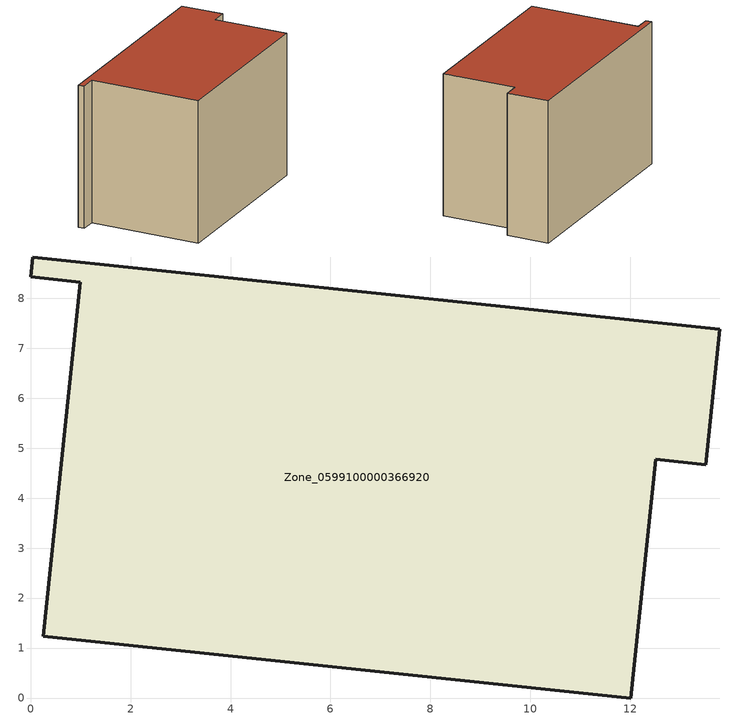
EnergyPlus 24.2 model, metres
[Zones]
Zone_0599100000366920
 floor ground (C_G): 13.79,7.38 13.51,4.67 12.51,4.78 12.01,0 0.25,1.24 0.99,8.33 0,8.43 0.04,8.83 z0
 wall outside (C_F): 13.51,4.67 13.79,7.38 0.04,8.83 0,8.43 0.99,8.33 0.25,1.24 12.01,0 12.51,4.78 13.51,4.67 z0:9.22
 roof outside (C_R): 0.25,1.24 12.01,0 12.51,4.78 13.51,4.67 13.79,7.38 0.04,8.83 0,8.43 0.99,8.33 z9.22
[BUILDING]
Pand.0599100000366920: North Axis=0; Terrain=City; Loads Convergence Tolerance Value=0.04; Temperature Convergence Tolerance Value=0.4; Solar Distribution=FullExterior; Maximum Number of Warmup Days=25; Minimum Number of Warmup Days=1
[Site:Location]
Rotterdam.The.Hague.AP_ZH_NLD Design_Conditions: Latitude=51.96; Longitude=4.45; Time Zone=1; Elevation=-4.5
[SITE:GROUNDTEMPERATURE:BUILDINGSURFACE]
18, 18, 18, 18, 18, 18, 18, 18, 18, 18, 18, 18
[MATERIAL] Thermal Absorptance=0.9; Solar Absorptance=0.7; Visible Absorptance=0.7
Name | Roughness | Thickness | Conductivity | Density | Specific Heat
G.TI.1992-2005 | MediumSmooth | 0.15 | 0.06 | 540 | 1210
F.TI.1992-2005 | Rough | 0.3 | 0.12 | 1920 | 840
R.TI.1992-2005 | MediumRough | 0.2 | 0.08 | 1500 | 1000
[CONSTRUCTION]
C_G: G.TI.1992-2005
C_F: F.TI.1992-2005
C_R: R.TI.1992-2005
[ZONE]
Zone_0599100000366920: Type=1; Multiplier=1; Ceiling Height=Autocalculate; Volume=Autocalculate; Floor Area=autocalculate; Part of Total Floor Area=Yes
[ZONEINFILTRATION:DESIGNFLOWRATE]
Infil_Zone_0599100000366920: Zone or ZoneList or Space or SpaceList=Zone_0599100000366920; Schedule=AlwaysOn; Design Flow Rate Calculation Method=Flow/Area; Flow Rate per Floor Area=0.0015; Constant Term Coefficient=1; Temperature Term Coefficient=0; Velocity Term Coefficient=0; Velocity Squared Term Coefficient=0
[HVACTEMPLATE:ZONE:IDEALLOADSAIRSYSTEM]
Zone_0599100000366920: Maximum Heating Supply Air Temperature=50; Minimum Cooling Supply Air Temperature=13; Maximum Heating Supply Air Humidity Ratio=0.0156; Minimum Cooling Supply Air Humidity Ratio=0.0077; Heating Limit=NoLimit; Cooling Limit=NoLimit; Dehumidification Control Type=ConstantSensibleHeatRatio; Cooling Sensible Heat Ratio=0.7; Dehumidification Setpoint=60; Humidification Control Type=None; Humidification Setpoint=30; Outdoor Air Method=None; Outdoor Air Flow Rate per Person=0.00944; Outdoor Air Flow Rate per Zone Floor Area=0; Outdoor Air Flow Rate per Zone=0; Demand Controlled Ventilation Type=None; Outdoor Air Economizer Type=NoEconomizer; Heat Recovery Type=None; Sensible Heat Recovery Effectiveness=0.7; Latent Heat Recovery Effectiveness=0.65
[ZONECONTROL:THERMOSTAT]
ThermostatControl_Zone_0599100000366920: Zone or ZoneList=Zone_0599100000366920; Control Type Schedule=DualSetpointControlType; Control 1=Thermostat_Zone_0599100000366920; Temperature Difference Between Cutout And Setpoint=0
[THERMOSTATSETPOINT:DUALSETPOINT]
Thermostat_Zone_0599100000366920: Heating Setpoint Temperature Schedule=HeatingSetpoint_Zone_0599100000366920; Cooling Setpoint Temperature Schedule=CoolingSetpoint_Zone_0599100000366920
[SCHEDULE:COMPACT]
HeatingSetpoint_Zone_0599100000366920: Through: 12/31, For: AllDays, Until: 24:00, 21
CoolingSetpoint_Zone_0599100000366920: Through: 12/31, For: AllDays, Until: 24:00, 24
DualSetpointControlType: Through: 12/31, For: AllDays, Until: 24:00, 4
AlwaysOn: Through: 12/31, For: AllDays, Until: 24:00, 1
